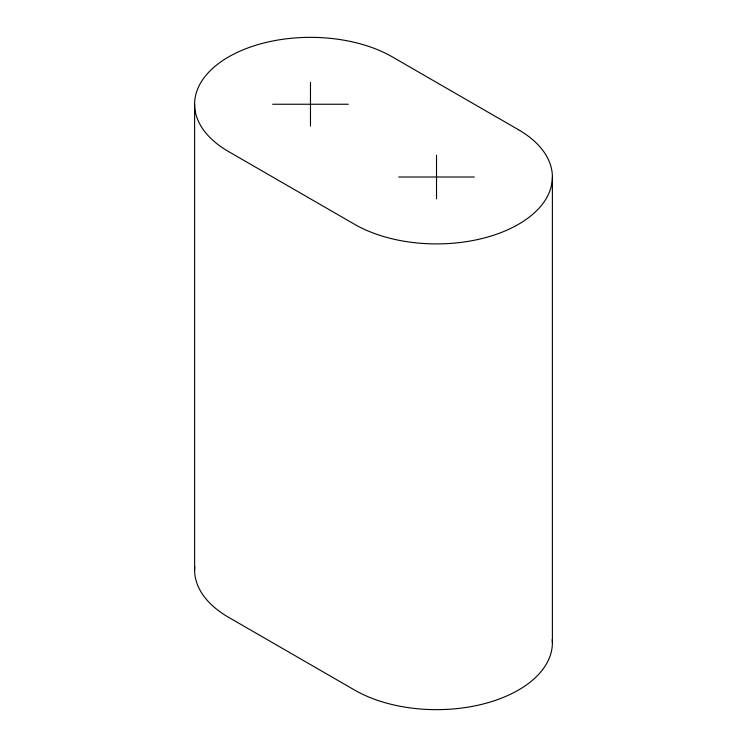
<?xml version="1.0" encoding="UTF-8"?>
<svg xmlns="http://www.w3.org/2000/svg" width="747" height="747" viewBox="0 0 747 747"><rect width="100%" height="100%" fill="white"/><g stroke="black" fill="none" stroke-linecap="round" stroke-linejoin="round"><path stroke-width="1.12" d="M272.664 104.244L348.289 104.244M398.711 177.011L474.336 177.011M552.388 177.011L552.388 642.756M436.519 155.18L436.519 198.842M310.481 82.413L310.481 126.075M194.612 104.244L194.612 569.989M194.752 566.721A115.869 66.894 0 0 0 228.545 617.283L354.592 690.06A115.869 66.894 0 0 0 483.458 703.917A115.869 66.894 0 0 0 552.248 639.497M518.455 129.717L392.408 56.94A115.869 66.894 0 0 0 228.545 56.94A115.869 66.894 0 0 0 228.545 151.548L354.592 224.315A115.869 66.894 0 0 0 518.455 224.315A115.869 66.894 0 0 0 518.455 129.717"/></g></svg>
